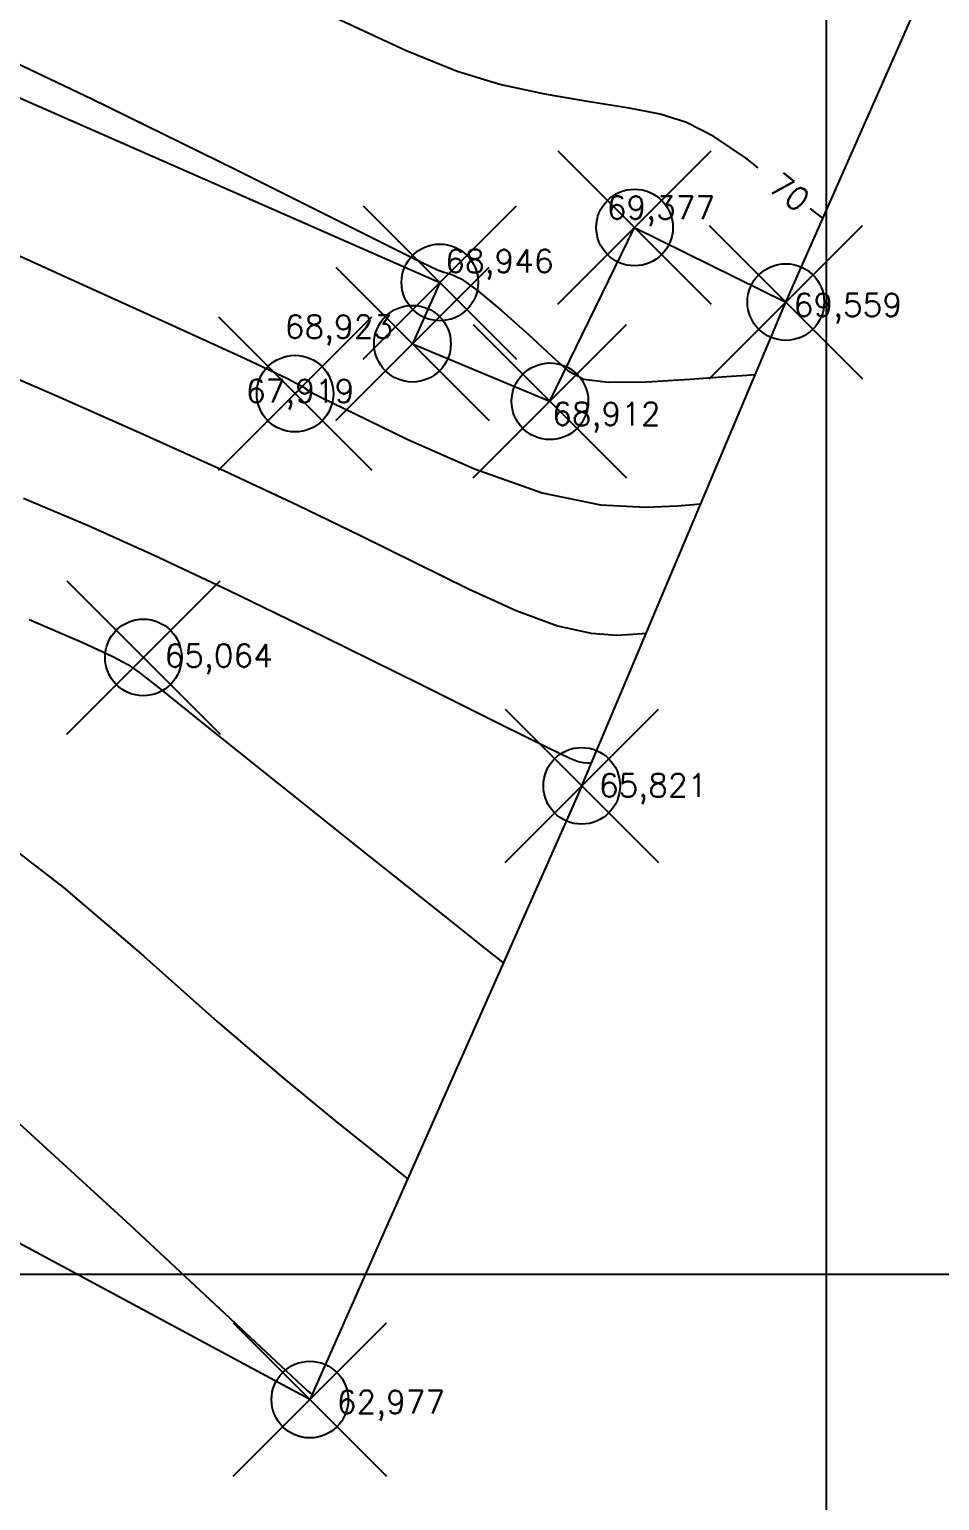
# Model space of a CAD drawing. Header units: inches. Extents: x 555647 to 1112117, y 8563097 to 17126483.
# Drawn here: x 555689.6 to 555701.47, y 8563217.05 to 8563236.24 of the extents above; entities that cross this region are included whole.
import ezdxf

# ---------------------------------------------------------------- set-up
doc = ezdxf.new("R2010")
doc.units = ezdxf.units.IN
doc.header["$MEASUREMENT"] = 0
doc.header["$PDMODE"] = 35
doc.header["$PDSIZE"] = -1
doc.linetypes.add('CONTINUO', pattern=[0])
for name, color, linetype in [('_CASA', 7, 'CONTINUO'), ('_MURO', 7, 'CONTINUO'), ('_PN', 7, 'CONTINUO'), ('CASA', 150, 'CONTINUO'), ('CurvasTG', 7, 'CONTINUO'), ('MALHA', 8, 'Continuous'), ('MURO', 5, 'CONTINUO')]:
    doc.layers.add(name, color=color, linetype=linetype)
doc.styles.add('SIMPLEX', font='simplex.shx', dxfattribs={"height": 0.3})

# ---------------------------------------------------------------- blocks, each defined once
blk = doc.blocks.new('SIMB_PONTO')
at = {"color": 0}
blk.add_point((0, 0), dxfattribs=at)
for tag in ['desc:', 'cota:', 'pto:']:
    blk.add_attdef(tag, (0, 0), '', height=1)

msp = doc.modelspace()

# ---------------------------------------------------------------- linework, layer by layer
at = {"layer": 'CASA'}
for p, q in [((555683.878, 8563237.8), (555694.957, 8563232.936)), ((555696.393, 8563231.385), (555697.497, 8563233.652)), ((555697.497, 8563233.652), (555699.469, 8563232.68)), ((555694.957, 8563232.936), (555694.6, 8563232.137)), ((555694.6, 8563232.137), (555696.393, 8563231.385))]:
    msp.add_line(p, q, dxfattribs=at)
at = {"layer": 'CurvasTG', "color": 2, "linetype": 'CONTINUO'}
for points in [[(555699.11, 8563234.43, 70), (555698.945, 8563234.559, 70), (555698.529, 8563234.84, 70), (555698.174, 8563235.024, 70), (555697.831, 8563235.132, 70), (555697.426, 8563235.208, 70), (555696.91, 8563235.29, 70), (555696.326, 8563235.391, 70), (555695.741, 8563235.517, 70), (555695.183, 8563235.685, 70), (555694.511, 8563235.959, 70), (555693.544, 8563236.411, 70)], [(555699.951, 8563233.772, 70), (555699.787, 8563233.9, 70)], [(555689.602, 8563228.539, 65), (555690.311, 8563228.235, 65), (555690.694, 8563228.058, 65), (555690.886, 8563227.953, 65), (555691.033, 8563227.853, 65), (555691.309, 8563227.635, 65), (555691.896, 8563227.162, 65), (555692.89, 8563226.367, 65), (555694.041, 8563225.449, 65), (555695.013, 8563224.673, 65), (555695.555, 8563224.241, 65), (555695.755, 8563224.081, 65), (555695.784, 8563224.059, 65)]]:
    msp.add_polyline3d(points, dxfattribs=at)
at = {"layer": 'CurvasTG', "color": 54, "linetype": 'CONTINUO'}
for points in [[(555688.506, 8563236.241, 69), (555690.418, 8563235.331, 69), (555692.298, 8563234.407, 69), (555693.781, 8563233.667, 69), (555694.608, 8563233.254, 69), (555694.936, 8563233.096, 69), (555695.027, 8563233.064, 69), (555695.103, 8563233.044, 69), (555695.233, 8563232.981, 69), (555695.448, 8563232.831, 69), (555695.762, 8563232.571, 69), (555696.111, 8563232.259, 69), (555696.417, 8563231.976, 69), (555696.631, 8563231.781, 69), (555696.837, 8563231.674, 69), (555697.154, 8563231.633, 69), (555697.653, 8563231.64, 69), (555698.219, 8563231.672, 69), (555698.694, 8563231.707, 69), (555698.959, 8563231.727, 69), (555699.056, 8563231.734, 69), (555699.07, 8563231.735, 69)], [(555689.081, 8563233.461, 68), (555690.199, 8563232.953, 68), (555691.417, 8563232.402, 68), (555692.419, 8563231.944, 68), (555692.972, 8563231.681, 68), (555693.178, 8563231.571, 68), (555693.219, 8563231.538, 68), (555693.267, 8563231.508, 68), (555693.439, 8563231.423, 68), (555693.843, 8563231.225, 68), (555694.538, 8563230.889, 68), (555695.409, 8563230.505, 68), (555696.293, 8563230.192, 68), (555697.053, 8563230.037, 68), (555697.645, 8563230.004, 68), (555698.051, 8563230.024, 68), (555698.267, 8563230.041, 68), (555698.347, 8563230.047, 68), (555698.359, 8563230.048, 68)], [(555688.848, 8563231.936, 67), (555689.892, 8563231.485, 67), (555691.041, 8563230.978, 67), (555692.15, 8563230.477, 67), (555693.104, 8563230.03, 67), (555693.921, 8563229.634, 67), (555694.651, 8563229.273, 67), (555695.332, 8563228.939, 67), (555695.953, 8563228.656, 67), (555696.492, 8563228.456, 67), (555696.929, 8563228.36, 67), (555697.259, 8563228.337, 67), (555697.48, 8563228.347, 67), (555697.597, 8563228.356, 67), (555697.64, 8563228.359, 67), (555697.647, 8563228.36, 67)], [(555689.525, 8563230.122, 66), (555690.391, 8563229.755, 66), (555691.229, 8563229.38, 66), (555692.211, 8563228.918, 66), (555693.434, 8563228.322, 66), (555694.703, 8563227.695, 66), (555695.746, 8563227.176, 66), (555696.366, 8563226.868, 66), (555696.651, 8563226.73, 66), (555696.76, 8563226.687, 66), (555696.826, 8563226.672, 66), (555696.876, 8563226.669, 66), (555696.91, 8563226.67, 66), (555696.927, 8563226.671, 66), (555696.934, 8563226.672, 66), (555696.935, 8563226.672, 66)], [(555688.921, 8563225.908, 64), (555690.047, 8563225.045, 64), (555691.095, 8563224.147, 64), (555692.059, 8563223.293, 64), (555692.922, 8563222.553, 64), (555693.637, 8563221.965, 64), (555694.147, 8563221.555, 64), (555694.422, 8563221.336, 64), (555694.523, 8563221.255, 64), (555694.537, 8563221.244, 64)], [(555689.315, 8563222.107, 63), (555690.913, 8563220.644, 63), (555692.222, 8563219.424, 63), (555692.954, 8563218.74, 63), (555693.233, 8563218.48, 63), (555693.282, 8563218.436, 63), (555693.288, 8563218.431, 63), (555693.291, 8563218.429, 63), (555693.291, 8563218.429, 63)]]:
    msp.add_polyline3d(points, dxfattribs=at)
at = {"layer": 'MALHA', "color": 8, "linetype": 'CONTINUO'}
for p, q in [((555700, 8563206.524, 2.154), (555700, 8563286.524, -2.034)), ((555651.583, 8563220, -3.015), (555731.783, 8563220, -0.495))]:
    msp.add_line(p, q, dxfattribs=at)
at = {"layer": 'MURO'}
for points in [[(555696.807, 8563226.37), (555693.262, 8563218.364), (555685.377, 8563222.604), (555678.039, 8563226.939), (555681.456, 8563247.174), (555681.552, 8563249.314), (555684.027, 8563264.857), (555684.122, 8563265.593)], [(555696.807, 8563226.37), (555699.469, 8563232.68), (555704.789, 8563244.722), (555708.337, 8563252.043)]]:
    msp.add_lwpolyline(points, dxfattribs=at)

# ---------------------------------------------------------------- block references
at = {"layer": '_CASA', "color": 3}
ref = msp.add_blockref('SIMB_PONTO', (555694.957, 8563232.936, 68.946), dxfattribs=at)
ref.add_attrib('COTA', '68,946', (555695.027, 8563233.064, 69), dxfattribs={"layer": '0', "color": 7, "height": 0.3, "style": 'SIMPLEX'})
ref = msp.add_blockref('SIMB_PONTO', (555694.6, 8563232.137, 68.923), dxfattribs=at)
ref.add_attrib('COTA', '68,923', (555692.934, 8563232.208, 68.923), dxfattribs={"layer": '0', "color": 7, "height": 0.3, "style": 'SIMPLEX'})
ref = msp.add_blockref('SIMB_PONTO', (555696.393, 8563231.385, 68.912), dxfattribs=at)
ref.add_attrib('COTA', '68,912', (555696.422, 8563231.071, 68.912), dxfattribs={"layer": '0', "color": 7, "height": 0.3, "style": 'SIMPLEX'})
at = {"layer": '_MURO', "color": 3}
ref = msp.add_blockref('SIMB_PONTO', (555697.497, 8563233.652, 69.377), dxfattribs=at)
ref.add_attrib('COTA', '69,377', (555697.134, 8563233.763, 69.377), dxfattribs={"layer": '0', "color": 7, "height": 0.3, "style": 'SIMPLEX'})
ref = msp.add_blockref('SIMB_PONTO', (555699.469, 8563232.68, 69.559), dxfattribs=at)
ref.add_attrib('COTA', '69,559', (555699.572, 8563232.493, 69.559), dxfattribs={"layer": '0', "color": 7, "height": 0.3, "style": 'SIMPLEX'})
ref = msp.add_blockref('SIMB_PONTO', (555696.807, 8563226.37, 65.821), dxfattribs=at)
ref.add_attrib('COTA', '65,821', (555697.032, 8563226.227, 65.821), dxfattribs={"layer": '0', "color": 7, "height": 0.3, "style": 'SIMPLEX'})
ref = msp.add_blockref('SIMB_PONTO', (555693.262, 8563218.364, 62.977), dxfattribs=at)
ref.add_attrib('COTA', '62,977', (555693.613, 8563218.183, 62.977), dxfattribs={"layer": '0', "color": 7, "height": 0.3, "style": 'SIMPLEX'})
at = {"layer": '_PN', "color": 3}
ref = msp.add_blockref('SIMB_PONTO', (555693.068, 8563231.485, 67.919), dxfattribs=at)
ref.add_attrib('COTA', '67,919', (555692.428, 8563231.37, 67.919), dxfattribs={"layer": '0', "color": 7, "height": 0.3, "style": 'SIMPLEX'})
ref = msp.add_blockref('SIMB_PONTO', (555691.09, 8563228.045, 65.064), dxfattribs=at)
ref.add_attrib('COTA', '65,064', (555691.366, 8563227.919, 65.064), dxfattribs={"layer": '0', "color": 7, "height": 0.3, "style": 'SIMPLEX'})

# ---------------------------------------------------------------- texts
at = {"layer": 'CurvasTG', "color": 2, "style": 'SIMPLEX'}
msp.add_text('70', height=0.3, rotation=321.9688, dxfattribs=at).set_placement((555699.222, 8563234.152, 70))

doc.saveas('drawing.dxf')
